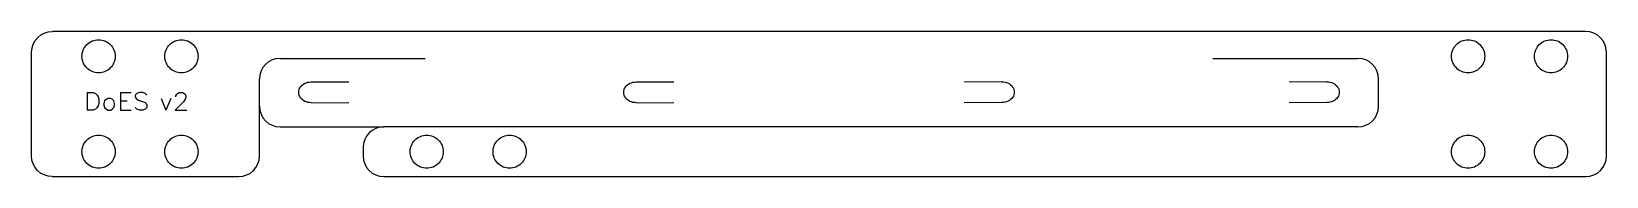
# Model space of a CAD drawing. Extents: x -190 to 190, y 123 to 158.
import ezdxf

# ---------------------------------------------------------------- set-up
doc = ezdxf.new("R2010")
doc.units = 0
doc.layers.add('Layer_1', color=7, linetype='CONTINUOUS')

msp = doc.modelspace()

# ---------------------------------------------------------------- linework, layer by layer
at = {"layer": 'Layer_1', "color": 7}
for points in [[(185.163005, 158.252291), (16.449802, 158.252291), (-176.066614, 158.252291), (-184.780073, 158.25282)], [(-189.808189, 128.177008), (-189.808189, 153.253007)], [(190.191115, 128.177008), (190.191001, 153.253007)], [(-129.809081, 151.741991), (-94.809, 151.742009)], [(95.191001, 151.742009), (130.191933, 151.741991)], [(-134.808912, 128.176876), (-134.808912, 146.746922)], [(135.190971, 140.176524), (135.190971, 146.746922)], [(-129.809081, 135.177007), (-104.808999, 135.177007)], [(130.191933, 135.175949), (-104.809073, 135.177007)], [(-109.808761, 130.17684), (-109.808761, 128.177008)], [(-184.808, 123.176008), (-139.809008, 123.177066)], [(-104.809073, 123.176008), (185.191, 123.176008)]]:
    msp.add_lwpolyline(points, dxfattribs=at)
at = {"layer": 'Layer_1', "color": 1}
for points in [[(-122.339463, 146.049764), (-113.213579, 146.073239)], [(-43.922218, 146.049765), (-34.796334, 146.07324)], [(44.310453, 146.072928), (35.185738, 146.026163)], [(122.722952, 146.07293), (113.598237, 146.026164)], [(-122.339847, 141.019752), (-113.21458, 141.06652)], [(-43.922602, 141.019752), (-34.797335, 141.06652)], [(44.310069, 141.04322), (35.184737, 141.019746)], [(122.722567, 141.043222), (113.597236, 141.019748)]]:
    msp.add_lwpolyline(points, dxfattribs=at)
at = {"layer": 'Layer_1', "color": 5}
for points in [[(-176.36214, 143.458124), (-176.36214, 139.254424)], [(-176.36214, 143.458124), (-174.95879, 143.458124), (-174.35554, 143.254924), (-173.96184, 142.854874), (-173.75864, 142.454824), (-173.55544, 141.857924), (-173.55544, 140.854624), (-173.75864, 140.257724), (-173.96184, 139.854499), (-174.35554, 139.454449), (-174.95879, 139.254424), (-176.36214, 139.254424)], [(-168.36114, 143.458124), (-168.36114, 139.254424)], [(-168.36114, 143.458124), (-165.75764, 143.458124)], [(-168.36114, 141.451524), (-166.76094, 141.451524)], [(-161.96034, 142.854874), (-162.36039, 143.254924), (-162.96364, 143.458124), (-163.76374, 143.458124), (-164.36064, 143.254924), (-164.76069, 142.854874), (-164.76069, 142.454824), (-164.56384, 142.054774), (-164.36064, 141.857924), (-163.96059, 141.654724), (-162.76044, 141.254674), (-162.36039, 141.057824), (-162.16354, 140.854624), (-161.96034, 140.454574), (-161.96034, 139.854499), (-162.36039, 139.454449), (-162.96364, 139.254424), (-163.76374, 139.254424), (-164.36064, 139.454449), (-164.76069, 139.854499)], [(-158.55674, 142.054774), (-157.36294, 139.254424)], [(-156.15644, 142.054774), (-157.36294, 139.254424)], [(-154.96264, 142.454824), (-154.96264, 142.658024), (-154.75944, 143.051724), (-154.55624, 143.254924), (-154.16254, 143.458124), (-153.36244, 143.458124), (-152.95604, 143.254924), (-152.75919, 143.051724), (-152.56234, 142.658024), (-152.56234, 142.251624), (-152.75919, 141.857924), (-153.15924, 141.254674), (-155.15949, 139.254424), (-152.35914, 139.254424)], [(-168.36114, 139.254424), (-165.75764, 139.254424)]]:
    msp.add_lwpolyline(points, dxfattribs=at)
msp.add_lwpolyline([(-171.35834, 142.054774), (-171.75204, 141.857924), (-172.15844, 141.451524), (-172.35529, 140.854624), (-172.35529, 140.454574), (-172.15844, 139.854499), (-171.75204, 139.454449), (-171.35834, 139.254424), (-170.75509, 139.254424), (-170.35504, 139.454449), (-169.95499, 139.854499), (-169.75814, 140.454574), (-169.75814, 140.854624), (-169.95499, 141.451524), (-170.35504, 141.857924), (-170.75509, 142.054774)], close=True, dxfattribs=at)
at = {"layer": 'Layer_1', "color": 7}
for points in [[(-189.779709, 153.253007), (-189.779709, 156.023028), (-187.550039, 158.25273), (-184.78001, 158.25273)], [(190.162707, 153.252999), (190.162707, 156.02302), (187.933036, 158.25273), (185.163005, 158.25273)], [(-129.809081, 151.746721), (-132.57907, 151.746721), (-134.808709, 149.516932), (-134.808709, 146.746922)], [(135.191706, 146.746922), (135.191706, 149.516929), (132.961967, 151.746711), (130.191933, 151.746711)], [(-134.808709, 140.176532), (-134.808709, 137.406522), (-132.57907, 135.17629), (-129.809081, 135.17629)], [(130.191933, 135.17629), (132.961944, 135.17629), (135.192294, 137.406514), (135.192294, 140.176524)], [(-104.808999, 135.176568), (-107.578988, 135.176568), (-109.808761, 132.94685), (-109.808761, 130.17684)], [(-184.808066, 123.176291), (-187.578095, 123.176291), (-189.808189, 125.406522), (-189.808189, 128.176532)], [(-139.809008, 123.176296), (-137.038985, 123.176296), (-134.808629, 125.406612), (-134.808629, 128.176876)], [(-109.808761, 128.176532), (-109.808761, 125.406522), (-107.579062, 123.176291), (-104.809073, 123.176291)], [(185.190916, 123.176291), (187.960926, 123.176291), (190.191115, 125.406522), (190.191115, 128.176532)]]:
    msp.add_open_spline(points, degree=3, dxfattribs=at)
at = {"layer": 'Layer_1', "color": 1}
for points in [[(-176.461788, 155.080719), (-175.711641, 155.830866), (-174.694226, 156.252292), (-173.63336, 156.252292)], [(-173.63336, 156.252292), (-172.572495, 156.252292), (-171.555079, 155.830866), (-170.804933, 155.080719)], [(-156.461801, 155.080719), (-155.711655, 155.830866), (-154.694239, 156.252292), (-153.633374, 156.252292)], [(-153.633374, 156.252292), (-152.572508, 156.252292), (-151.555093, 155.830866), (-150.804946, 155.080719)], [(153.98021, 155.081076), (154.730356, 155.831261), (155.747771, 156.252709), (156.808635, 156.252709)], [(156.808635, 156.252709), (157.8695, 156.252709), (158.886914, 155.831261), (159.637061, 155.081076)], [(173.980401, 155.081079), (174.730547, 155.831264), (175.747962, 156.252711), (176.808827, 156.252711)], [(176.808827, 156.252711), (177.869691, 156.252711), (178.887106, 155.831264), (179.637252, 155.081079)], [(-177.63336, 152.252292), (-177.63336, 153.313157), (-177.211932, 154.330573), (-176.461788, 155.080719)], [(-176.461788, 149.423864), (-177.211932, 150.174011), (-177.63336, 151.191426), (-177.63336, 152.252292)], [(-170.804933, 155.080719), (-170.054786, 154.330573), (-169.63336, 153.313157), (-169.63336, 152.252292)], [(-169.63336, 152.252292), (-169.63336, 151.191426), (-170.054786, 150.174011), (-170.804933, 149.423864)], [(-157.633374, 152.252292), (-157.633374, 153.313157), (-157.211945, 154.330573), (-156.461801, 155.080719)], [(-156.461801, 149.423864), (-157.211945, 150.174011), (-157.633374, 151.191426), (-157.633374, 152.252292)], [(-150.804946, 155.080719), (-150.054799, 154.330573), (-149.633374, 153.313157), (-149.633374, 152.252292)], [(-149.633374, 152.252292), (-149.633374, 151.191426), (-150.054799, 150.174011), (-150.804946, 149.423864)], [(152.808639, 152.252504), (152.808639, 153.313423), (153.230067, 154.330891), (153.98021, 155.081076)], [(153.98021, 149.423931), (153.230067, 150.174116), (152.808639, 151.191584), (152.808639, 152.252504)], [(159.637061, 155.081076), (160.387207, 154.330891), (160.808632, 153.313423), (160.808632, 152.252504)], [(160.808632, 152.252504), (160.808632, 151.191584), (160.387207, 150.174116), (159.637061, 149.423931)], [(172.80883, 152.252506), (172.80883, 153.313426), (173.230258, 154.330894), (173.980401, 155.081079)], [(173.980401, 149.423933), (173.230258, 150.174119), (172.80883, 151.191586), (172.80883, 152.252506)], [(179.637252, 155.081079), (180.387398, 154.330894), (180.808823, 153.313426), (180.808823, 152.252506)], [(180.808823, 152.252506), (180.808823, 151.191586), (180.387398, 150.174119), (179.637252, 149.423933)], [(-173.63336, 148.252292), (-174.694226, 148.252292), (-175.711641, 148.67372), (-176.461788, 149.423864)], [(-170.804933, 149.423864), (-171.555079, 148.67372), (-172.572495, 148.252292), (-173.63336, 148.252292)], [(-153.633374, 148.252292), (-154.694239, 148.252292), (-155.711655, 148.67372), (-156.461801, 149.423864)], [(-150.804946, 149.423864), (-151.555093, 148.67372), (-152.572508, 148.252292), (-153.633374, 148.252292)], [(156.808635, 148.252298), (155.747771, 148.252298), (154.730356, 148.673748), (153.98021, 149.423931)], [(159.637061, 149.423931), (158.886914, 148.673748), (157.8695, 148.252298), (156.808635, 148.252298)], [(176.808827, 148.252301), (175.747962, 148.252301), (174.730547, 148.673751), (173.980401, 149.423933)], [(179.637252, 149.423933), (178.887106, 148.673751), (177.869691, 148.252301), (176.808827, 148.252301)], [(-124.942064, 142.277311), (-125.478552, 143.055484), (-125.478552, 144.014233), (-124.942064, 144.792407)], [(-124.942064, 144.792407), (-124.405575, 145.570583), (-123.414101, 146.049764), (-122.341121, 146.049764)], [(-46.524818, 142.277311), (-47.061306, 143.055485), (-47.061306, 144.014234), (-46.524818, 144.792408)], [(-46.524818, 144.792408), (-45.98833, 145.570583), (-44.996855, 146.049765), (-43.923876, 146.049765)], [(44.311772, 146.072917), (45.384686, 146.072917), (46.376056, 145.593571), (46.912511, 144.815445)], [(46.912511, 144.815445), (47.448967, 144.037318), (47.448967, 143.078628), (46.912511, 142.300501)], [(122.724271, 146.072918), (123.797185, 146.072918), (124.788554, 145.593573), (125.32501, 144.815447)], [(125.32501, 144.815447), (125.861466, 144.03732), (125.861466, 143.078629), (125.32501, 142.300503)], [(-122.341167, 141.019763), (-123.414146, 141.019763), (-124.405575, 141.499137), (-124.942064, 142.277311)], [(-43.923921, 141.019763), (-44.9969, 141.019763), (-45.98833, 141.499138), (-46.524818, 142.277311)], [(46.912511, 142.300501), (46.376056, 141.522372), (45.384641, 141.04322), (44.311727, 141.04322)], [(125.32501, 142.300503), (124.788554, 141.522374), (123.79714, 141.043222), (122.724225, 141.043222)], [(-176.461788, 132.004719), (-175.711641, 132.754866), (-174.694226, 133.176292), (-173.63336, 133.176292)], [(-173.63336, 133.176292), (-172.572495, 133.176292), (-171.555079, 132.754866), (-170.804933, 132.004719)], [(-156.461801, 132.004719), (-155.711655, 132.754866), (-154.694239, 133.176292), (-153.633374, 133.176292)], [(-153.633374, 133.176292), (-152.572508, 133.176292), (-151.555093, 132.754866), (-150.804946, 132.004719)], [(-97.289789, 132.004854), (-96.539645, 132.755001), (-95.52223, 133.176429), (-94.461364, 133.176429)], [(-94.461364, 133.176429), (-93.400496, 133.176429), (-92.383081, 132.755001), (-91.632937, 132.004854)], [(-77.289792, 132.004717), (-76.539648, 132.754863), (-75.522233, 133.176292), (-74.461367, 133.176292)], [(-74.461367, 133.176292), (-73.400499, 133.176292), (-72.383084, 132.754863), (-71.63294, 132.004717)], [(153.980207, 132.004719), (154.730354, 132.754866), (155.747769, 133.176292), (156.808635, 133.176292)], [(156.808635, 133.176292), (157.8695, 133.176292), (158.886916, 132.754866), (159.637062, 132.004719)], [(173.980468, 132.004713), (174.730653, 132.754859), (175.748121, 133.176285), (176.80904, 133.176285)], [(176.80904, 133.176285), (177.86996, 133.176285), (178.887428, 132.754859), (179.637613, 132.004713)], [(-177.63336, 129.176292), (-177.63336, 130.237157), (-177.211932, 131.254575), (-176.461788, 132.004719)], [(-170.804933, 132.004719), (-170.054786, 131.254575), (-169.63336, 130.237157), (-169.63336, 129.176292)], [(-157.633374, 129.176292), (-157.633374, 130.237157), (-157.211945, 131.254575), (-156.461801, 132.004719)], [(-150.804946, 132.004719), (-150.054799, 131.254575), (-149.633374, 130.237157), (-149.633374, 129.176292)], [(-98.461364, 129.176429), (-98.461364, 130.237295), (-98.039936, 131.25471), (-97.289789, 132.004854)], [(-91.632937, 132.004854), (-90.88279, 131.25471), (-90.461364, 130.237295), (-90.461364, 129.176429)], [(-78.461367, 129.176292), (-78.461367, 130.237157), (-78.039939, 131.254573), (-77.289792, 132.004717)], [(-71.63294, 132.004717), (-70.882793, 131.254573), (-70.461367, 130.237157), (-70.461367, 129.176292)], [(152.808635, 129.176292), (152.808635, 130.237157), (153.230063, 131.254575), (153.980207, 132.004719)], [(159.637062, 132.004719), (160.387209, 131.254575), (160.808635, 130.237157), (160.808635, 129.176292)], [(172.808835, 129.176288), (172.808835, 130.237153), (173.230285, 131.25457), (173.980468, 132.004713)], [(179.637613, 132.004713), (180.387798, 131.25457), (180.809246, 130.237153), (180.809246, 129.176288)], [(-176.461788, 126.347864), (-177.211932, 127.098011), (-177.63336, 128.115426), (-177.63336, 129.176292)], [(-173.63336, 125.176292), (-174.694226, 125.176292), (-175.711641, 125.59772), (-176.461788, 126.347864)], [(-170.804933, 126.347864), (-171.555079, 125.59772), (-172.572495, 125.176292), (-173.63336, 125.176292)], [(-169.63336, 129.176292), (-169.63336, 128.115426), (-170.054786, 127.098011), (-170.804933, 126.347864)], [(-156.461801, 126.347864), (-157.211945, 127.098011), (-157.633374, 128.115426), (-157.633374, 129.176292)], [(-153.633374, 125.176292), (-154.694239, 125.176292), (-155.711655, 125.59772), (-156.461801, 126.347864)], [(-150.804946, 126.347864), (-151.555093, 125.59772), (-152.572508, 125.176292), (-153.633374, 125.176292)], [(-149.633374, 129.176292), (-149.633374, 128.115426), (-150.054799, 127.098011), (-150.804946, 126.347864)], [(-97.289789, 126.348002), (-98.039936, 127.098146), (-98.461364, 128.115561), (-98.461364, 129.176429)], [(-94.461364, 125.17643), (-95.52223, 125.17643), (-96.539645, 125.597855), (-97.289789, 126.348002)], [(-91.632937, 126.348002), (-92.383081, 125.597855), (-93.400496, 125.17643), (-94.461364, 125.17643)], [(-90.461364, 129.176429), (-90.461364, 128.115561), (-90.88279, 127.098146), (-91.632937, 126.348002)], [(-77.289792, 126.347864), (-78.039939, 127.098008), (-78.461367, 128.115424), (-78.461367, 129.176292)], [(-74.461367, 125.176292), (-75.522233, 125.176292), (-76.539648, 125.597718), (-77.289792, 126.347864)], [(-71.63294, 126.347864), (-72.383084, 125.597718), (-73.400499, 125.176292), (-74.461367, 125.176292)], [(-70.461367, 129.176292), (-70.461367, 128.115424), (-70.882793, 127.098008), (-71.63294, 126.347864)], [(153.980207, 126.347864), (153.230063, 127.098011), (152.808635, 128.115426), (152.808635, 129.176292)], [(156.808635, 125.176292), (155.747769, 125.176292), (154.730354, 125.59772), (153.980207, 126.347864)], [(159.637062, 126.347864), (158.886916, 125.59772), (157.8695, 125.176292), (156.808635, 125.176292)], [(160.808635, 129.176292), (160.808635, 128.115426), (160.387209, 127.098011), (159.637062, 126.347864)], [(173.980468, 126.347863), (173.230285, 127.098009), (172.808835, 128.115424), (172.808835, 129.176288)], [(176.80904, 125.176291), (175.748121, 125.176291), (174.730653, 125.597719), (173.980468, 126.347863)], [(179.637613, 126.347863), (178.887428, 125.597719), (177.86996, 125.176291), (176.80904, 125.176291)], [(180.809246, 129.176288), (180.809246, 128.115424), (180.387798, 127.098009), (179.637613, 126.347863)]]:
    msp.add_open_spline(points, degree=3, dxfattribs=at)

doc.saveas('drawing.dxf')
